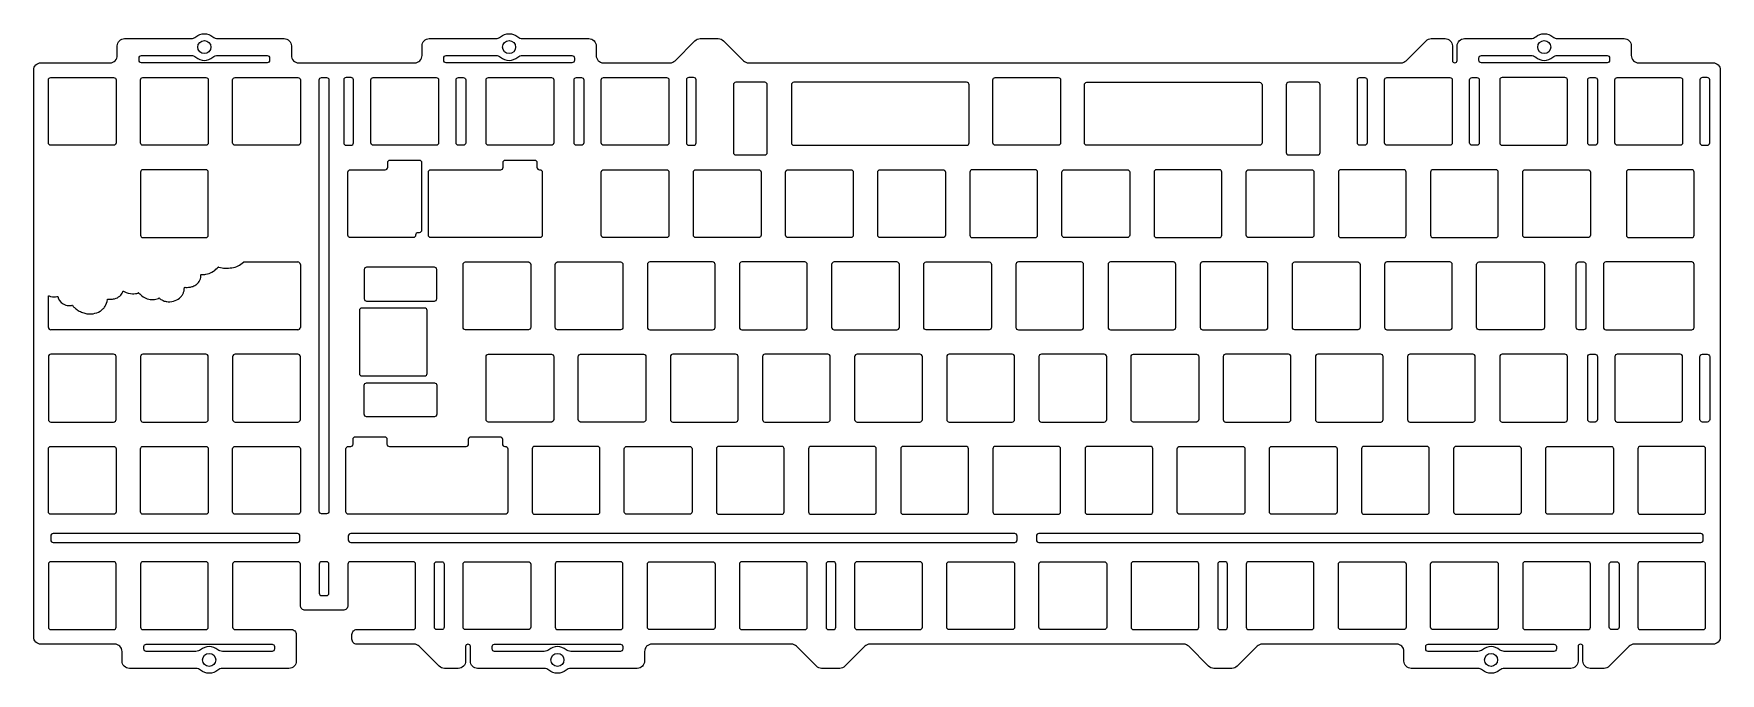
# Model space of a CAD drawing. Header units: millimetres. Extents: x -174 to 174, y -65 to 67.
import ezdxf

# ---------------------------------------------------------------- set-up
doc = ezdxf.new("R2010")
doc.units = ezdxf.units.MM
doc.layers.get('0').update_dxf_attribs({"linetype": 'CONTINUOUS'})

msp = doc.modelspace()

# ---------------------------------------------------------------- linework, layer by layer
for p, q in [((-136.4, 18.73), (-136.23, 18.91)), ((-136.13, 18.94), (-136.07, 18.92)), ((-130.89, 19.99), (-119.71, 19.99)), ((-119.21, 19.49), (-119.21, 6.49)), ((-143.2, 14.49), (-143.19, 14.66)), ((-171.31, 6.49), (-171.31, 12.91)), ((-158.99, 12.31), (-158.61, 12.31)), ((-152.78, 13.58), (-152.73, 13.6)), ((-152.62, 13.57), (-152.43, 13.38)), ((-148.55, 12.46), (-148.47, 12.5)), ((-148.36, 12.48), (-148.34, 12.47)), ((-119.71, 5.99), (-170.81, 5.99))]:
    msp.add_line(p, q)
for points in [[(-78.8, 66.12, 0.176863), (-77.83, 66.47, -0.365148), (-74.28, 66.47, 0.176863), (-73.32, 66.12), (-59.56, 66.12, -0.414214), (-58.06, 64.62), (-58.06, 62.62, 0.414214), (-56.56, 61.12), (-42.81, 61.12, 0.198912), (-41.75, 61.56), (-37.63, 65.68, -0.198912), (-36.57, 66.12), (-32.81, 66.12, -0.198912), (-31.75, 65.68), (-27.63, 61.56, 0.198912), (-26.57, 61.12), (108.32, 61.12, 0.198912), (109.38, 61.56), (113.5, 65.68, -0.198912), (114.56, 66.12), (117.44, 66.12, -0.414214), (118.94, 64.62), (118.94, 61.62, 1), (119.94, 61.62), (119.94, 64.62, -0.414214), (121.44, 66.12), (135.2, 66.12, 0.176863), (136.17, 66.47, -0.365148), (139.72, 66.47, 0.176863), (140.68, 66.12), (154.44, 66.12, -0.414214), (155.94, 64.62), (155.94, 62.62, 0.414214), (157.44, 61.12), (172.83, 61.12, -0.414214), (174.33, 59.62), (174.33, -57.44, -0.414214), (172.83, -58.94), (156.56, -58.94, 0.198912), (155.5, -59.38), (151.38, -63.5, -0.198912), (150.32, -63.94), (147.44, -63.94, -0.414214), (145.94, -62.44), (145.94, -59.44, 1), (144.94, -59.44), (144.94, -62.44, -0.414214), (143.44, -63.94), (129.68, -63.94, 0.176863), (128.72, -64.3, -0.365148), (125.17, -64.3, 0.176863), (124.2, -63.94), (110.44, -63.94, -0.414214), (108.94, -62.44), (108.94, -60.44, 0.414214), (107.44, -58.94), (79.62, -58.94, 0.198912), (78.56, -59.38), (74.44, -63.5, -0.198912), (73.38, -63.94), (69.62, -63.94, -0.198912), (68.56, -63.5), (64.44, -59.38, 0.198912), (63.38, -58.94), (-1.46, -58.94, 0.198912), (-2.52, -59.38), (-6.64, -63.5, -0.198912), (-7.7, -63.94), (-11.46, -63.94, -0.198912), (-12.52, -63.5), (-16.64, -59.38, 0.198912), (-17.7, -58.94), (-46.56, -58.94, 0.414214), (-48.06, -60.44), (-48.06, -62.44, -0.414214), (-49.56, -63.94), (-63.32, -63.94, 0.176863), (-64.28, -64.3, -0.365148), (-67.83, -64.3, 0.176863), (-68.8, -63.94), (-82.56, -63.94, -0.414214), (-84.06, -62.44), (-84.06, -59.44, 1), (-85.06, -59.44), (-85.06, -62.44, -0.414214), (-86.56, -63.94), (-89.44, -63.94, -0.198912), (-90.5, -63.5), (-94.62, -59.38, 0.198912), (-95.68, -58.94), (-107.54, -58.94, -0.414214), (-108.54, -57.94), (-108.54, -56.92, -0.414214), (-107.54, -55.92), (-95.89, -55.92, 0.414214), (-95.39, -55.42), (-95.39, -42.42, 0.414214), (-95.89, -41.92), (-108.89, -41.92, 0.414214), (-109.39, -42.42), (-109.39, -50.94, -0.414214), (-110.39, -51.94), (-118.21, -51.94, -0.414214), (-119.21, -50.94), (-119.21, -42.42, 0.414214), (-119.71, -41.92), (-132.71, -41.92, 0.414214), (-133.21, -42.42), (-133.21, -55.42, 0.414214), (-132.71, -55.92), (-121.06, -55.92, -0.414214), (-120.06, -56.92), (-120.06, -62.44, -0.414214), (-121.56, -63.94), (-135.32, -63.94, 0.176863), (-136.28, -64.3, -0.365148), (-139.83, -64.3, 0.176863), (-140.8, -63.94), (-154.56, -63.94, -0.414214), (-156.06, -62.44), (-156.06, -60.44, 0.414214), (-157.56, -58.94), (-172.83, -58.94, -0.414214), (-174.33, -57.44), (-174.33, 59.62, -0.414214), (-172.83, 61.12), (-158.56, 61.12, 0.414214), (-157.06, 62.62), (-157.06, 64.62, -0.414214), (-155.56, 66.12), (-141.8, 66.12, 0.176863), (-140.83, 66.47, -0.365148), (-137.28, 66.47, 0.176863), (-136.32, 66.12), (-122.56, 66.12, -0.414214), (-121.06, 64.62), (-121.06, 62.62, 0.414214), (-119.56, 61.12), (-95.56, 61.12, 0.414214), (-94.06, 62.62), (-94.06, 64.62, -0.414214), (-92.56, 66.12)], [(-126.06, 61.12), (-152.06, 61.12, -0.414214), (-152.56, 61.62), (-152.56, 62.12, -0.414212), (-152.06, 62.62), (-141.8, 62.62, -0.176863), (-140.83, 62.27, 0.365148), (-137.28, 62.27, -0.176863), (-136.32, 62.62), (-126.06, 62.62, -0.414212), (-125.56, 62.12), (-125.56, 61.62, -0.414214)], [(-63.06, 61.12), (-89.06, 61.12, -0.414214), (-89.56, 61.62), (-89.56, 62.12, -0.414214), (-89.06, 62.62), (-78.8, 62.62, -0.176863), (-77.83, 62.27, 0.365148), (-74.28, 62.27, -0.176863), (-73.32, 62.62), (-63.06, 62.62, -0.414214), (-62.56, 62.12), (-62.56, 61.62, -0.414214)], [(151.44, 62.12), (151.44, 61.62, -0.414214), (150.94, 61.12), (124.94, 61.12, -0.414214), (124.44, 61.62), (124.44, 62.12, -0.414214), (124.94, 62.62), (135.2, 62.62, -0.176863), (136.17, 62.27, 0.365148), (139.72, 62.27, -0.176863), (140.68, 62.62), (150.94, 62.62, -0.414214)], [(-171.31, 44.59), (-171.31, 57.59, -0.414214), (-170.81, 58.09), (-157.81, 58.09, -0.414214), (-157.31, 57.59), (-157.31, 44.59, -0.414214), (-157.81, 44.09), (-170.81, 44.09, -0.414214)], [(-138.76, 44.09), (-151.76, 44.09, -0.414214), (-152.26, 44.59), (-152.26, 57.59, -0.414214), (-151.76, 58.09), (-138.76, 58.09, -0.414214), (-138.26, 57.59), (-138.26, 44.59, -0.414214)], [(-133.21, 44.59), (-133.21, 57.59, -0.414214), (-132.71, 58.09), (-119.71, 58.09, -0.414214), (-119.21, 57.59), (-119.21, 44.59, -0.414214), (-119.71, 44.09), (-132.71, 44.09, -0.414214)], [(-113.29, 57.59), (-113.29, -31.51, -0.414214), (-113.79, -32.01), (-114.81, -32.01, -0.414214), (-115.31, -31.51), (-115.31, 57.59, -0.414214), (-114.81, 58.09), (-113.79, 58.09, -0.414214)], [(-110.23, 44.59, 0.414214), (-109.73, 44.09), (-108.73, 44.09, 0.414214), (-108.23, 44.59), (-108.23, 57.59, 0.414214), (-108.73, 58.09), (-109.73, 58.09, 0.414214), (-110.23, 57.59)], [(-104.13, 58.09), (-91.13, 58.09, -0.414214), (-90.63, 57.59), (-90.63, 44.59, -0.414214), (-91.13, 44.09), (-104.13, 44.09, -0.414214), (-104.63, 44.59), (-104.63, 57.59, -0.414214)], [(-85.03, 57.59), (-85.03, 44.59, -0.414214), (-85.53, 44.09), (-86.53, 44.09, -0.414214), (-87.03, 44.59), (-87.03, 57.59, -0.414214), (-86.53, 58.09), (-85.53, 58.09, -0.414214)], [(-80.32, 58.09), (-67.32, 58.09, -0.414214), (-66.82, 57.59), (-66.82, 44.59, -0.414214), (-67.32, 44.09), (-80.32, 44.09, -0.414214), (-80.82, 44.59), (-80.82, 57.59, -0.414214)], [(-60.61, 57.59), (-60.61, 44.59, -0.414214), (-61.11, 44.09), (-62.11, 44.09, -0.414214), (-62.61, 44.59), (-62.61, 57.59, -0.414214), (-62.11, 58.09), (-61.11, 58.09, -0.414214)], [(-56.51, 58.09), (-43.51, 58.09, -0.414214), (-43.01, 57.59), (-43.01, 44.59, -0.414214), (-43.51, 44.09), (-56.51, 44.09, -0.414214), (-57.01, 44.59), (-57.01, 57.59, -0.414214)], [(-37.91, 44.09, 0.414214), (-37.41, 44.59), (-37.41, 57.59, 0.414214), (-37.91, 58.09), (-38.91, 58.09, 0.414214), (-39.41, 57.59), (-39.41, 44.59, 0.414214), (-38.91, 44.09)], [(-29.69, 42.59, 0.414214), (-29.19, 42.09), (-23.19, 42.09, 0.414214), (-22.69, 42.59), (-22.69, 56.59, 0.414214), (-23.19, 57.09), (-29.19, 57.09, 0.414214), (-29.69, 56.59)], [(18.53, 44.09, 0.414214), (19.03, 44.59), (19.03, 56.59, 0.414214), (18.53, 57.09), (-17.18, 57.09, 0.414214), (-17.68, 56.59), (-17.68, 44.59, 0.414214), (-17.18, 44.09)], [(37.46, 44.09), (24.46, 44.09, -0.414214), (23.96, 44.59), (23.96, 57.59, -0.414214), (24.46, 58.09), (37.46, 58.09, -0.414214), (37.96, 57.59), (37.96, 44.59, -0.414214)], [(79.1, 44.09), (43.38, 44.09, -0.414214), (42.88, 44.59), (42.88, 56.59, -0.414214), (43.38, 57.09), (79.1, 57.09, -0.414214), (79.6, 56.59), (79.6, 44.59, -0.414214)], [(91.11, 42.09, 0.414214), (91.61, 42.59), (91.61, 56.59, 0.414214), (91.11, 57.09), (85.11, 57.09, 0.414214), (84.61, 56.59), (84.61, 42.59, 0.414214), (85.11, 42.09)], [(99.32, 44.59), (99.32, 57.59, -0.414214), (99.82, 58.09), (100.82, 58.09, -0.414214), (101.32, 57.59), (101.32, 44.59, -0.414214), (100.82, 44.09), (99.82, 44.09, -0.414214)], [(118.42, 44.09), (105.42, 44.09, -0.414214), (104.92, 44.59), (104.92, 57.59, -0.414214), (105.42, 58.09), (118.42, 58.09, -0.414214), (118.92, 57.59), (118.92, 44.59, -0.414214)], [(124.02, 44.09), (123.02, 44.09, -0.414214), (122.52, 44.59), (122.52, 57.59, -0.414214), (123.02, 58.09), (124.02, 58.09, -0.414214), (124.52, 57.59), (124.52, 44.59, -0.414214)], [(128.73, 44.59, 0.414214), (129.23, 44.09), (142.23, 44.09, 0.414214), (142.73, 44.59), (142.73, 57.59, 0.414214), (142.23, 58.09), (129.23, 58.09, 0.414214), (128.73, 57.59)], [(148.44, 44.09), (147.44, 44.09, -0.414214), (146.94, 44.59), (146.94, 57.59, -0.414214), (147.44, 58.09), (148.44, 58.09, -0.414214), (148.94, 57.59), (148.94, 44.59, -0.414214)], [(152.54, 44.59), (152.54, 57.59, -0.414214), (153.04, 58.09), (166.04, 58.09, -0.414214), (166.54, 57.59), (166.54, 44.59, -0.414214), (166.04, 44.09), (153.04, 44.09, -0.414214)], [(170.64, 58.09, 0.414214), (170.14, 57.59), (170.14, 44.59, 0.414214), (170.64, 44.09), (171.64, 44.09, 0.414214), (172.14, 44.59), (172.14, 57.59, 0.414214), (171.64, 58.09)], [(-151.76, 39.04, 0.414214), (-152.26, 38.54), (-152.26, 25.54, 0.414214), (-151.76, 25.04), (-138.76, 25.04, 0.414214), (-138.26, 25.54), (-138.26, 38.54, 0.414214), (-138.76, 39.04)], [(-101.66, 39.04, 0.414214), (-101.16, 39.54), (-101.16, 40.54, -0.414214), (-100.66, 41.04), (-94.66, 41.04, -0.414214), (-94.16, 40.54), (-94.16, 26.54, -0.414214), (-94.66, 26.04), (-94.89, 26.04, 0.414214), (-95.39, 25.54, -0.414214), (-95.89, 25.04), (-108.89, 25.04, -0.414214), (-109.39, 25.54), (-109.39, 38.54, -0.414214), (-108.89, 39.04)], [(-69.2, 38.54), (-69.2, 25.54, -0.414214), (-69.7, 25.04), (-92.23, 25.04, -0.414214), (-92.73, 25.54), (-92.73, 38.54, -0.414214), (-92.23, 39.04), (-77.79, 39.04, 0.414214), (-77.29, 39.54), (-77.29, 40.54, -0.414214), (-76.79, 41.04), (-70.79, 41.04, -0.414214), (-70.29, 40.54), (-70.29, 39.54, 0.414214), (-69.79, 39.04), (-69.7, 39.04, -0.414214)], [(-43.51, 25.04), (-56.51, 25.04, -0.414214), (-57.01, 25.54), (-57.01, 38.54, -0.414214), (-56.51, 39.04), (-43.51, 39.04, -0.414214), (-43.01, 38.54), (-43.01, 25.54, -0.414214)], [(-24.46, 25.04), (-37.46, 25.04, -0.414214), (-37.96, 25.54), (-37.96, 38.54, -0.414214), (-37.46, 39.04), (-24.46, 39.04, -0.414214), (-23.96, 38.54), (-23.96, 25.54, -0.414214)], [(-4.91, 38.54), (-4.91, 25.54, -0.414214), (-5.41, 25.04), (-18.41, 25.04, -0.414214), (-18.91, 25.54), (-18.91, 38.54, -0.414214), (-18.41, 39.04), (-5.41, 39.04, -0.414214)], [(14.14, 38.54), (14.14, 25.54, -0.414214), (13.64, 25.04), (0.64, 25.04, -0.414214), (0.14, 25.54), (0.14, 38.54, -0.414214), (0.64, 39.04), (13.64, 39.04, -0.414214)], [(19.69, 39.04, 0.414214), (19.19, 38.54), (19.19, 25.54, 0.414214), (19.69, 25.04), (32.69, 25.04, 0.414214), (33.19, 25.54), (33.19, 38.54, 0.414214), (32.69, 39.04)], [(38.24, 25.54), (38.24, 38.54, -0.414214), (38.74, 39.04), (51.74, 39.04, -0.414214), (52.24, 38.54), (52.24, 25.54, -0.414214), (51.74, 25.04), (38.74, 25.04, -0.414214)], [(70.79, 25.04, 0.414214), (71.29, 25.54), (71.29, 38.54, 0.414214), (70.79, 39.04), (57.79, 39.04, 0.414214), (57.29, 38.54), (57.29, 25.54, 0.414214), (57.79, 25.04)], [(76.84, 39.04), (89.84, 39.04, -0.414214), (90.34, 38.54), (90.34, 25.54, -0.414214), (89.84, 25.04), (76.84, 25.04, -0.414214), (76.34, 25.54), (76.34, 38.54, -0.414214)], [(95.39, 25.54, 0.414214), (95.89, 25.04), (108.89, 25.04, 0.414214), (109.39, 25.54), (109.39, 38.54, 0.414214), (108.89, 39.04), (95.89, 39.04, 0.414214), (95.39, 38.54)], [(114.44, 25.54, 0.414214), (114.94, 25.04), (127.94, 25.04, 0.414214), (128.44, 25.54), (128.44, 38.54, 0.414214), (127.94, 39.04), (114.94, 39.04, 0.414214), (114.44, 38.54)], [(133.99, 39.04), (146.99, 39.04, -0.414214), (147.49, 38.54), (147.49, 25.54, -0.414214), (146.99, 25.04), (133.99, 25.04, -0.414214), (133.49, 25.54), (133.49, 38.54, -0.414214)], [(155.42, 39.04, 0.414214), (154.92, 38.54), (154.92, 25.54, 0.414214), (155.42, 25.04), (168.42, 25.04, 0.414214), (168.92, 25.54), (168.92, 38.54, 0.414214), (168.42, 39.04)], [(-106.01, 12.41, 0.414214), (-105.51, 11.91), (-91.51, 11.91, 0.414214), (-91.01, 12.41), (-91.01, 18.41, 0.414214), (-91.51, 18.91), (-105.51, 18.91, 0.414214), (-106.01, 18.41)], [(-85.58, 6.49), (-85.58, 19.49, -0.414214), (-85.08, 19.99), (-72.08, 19.99, -0.414214), (-71.58, 19.49), (-71.58, 6.49, -0.414214), (-72.08, 5.99), (-85.08, 5.99, -0.414214)], [(-66.03, 19.99), (-53.03, 19.99, -0.414214), (-52.53, 19.49), (-52.53, 6.49, -0.414214), (-53.03, 5.99), (-66.03, 5.99, -0.414214), (-66.53, 6.49), (-66.53, 19.49, -0.414214)], [(-33.48, 19.49, 0.414214), (-33.98, 19.99), (-46.98, 19.99, 0.414214), (-47.48, 19.49), (-47.48, 6.49, 0.414214), (-46.98, 5.99), (-33.98, 5.99, 0.414214), (-33.48, 6.49)], [(-14.43, 19.49, 0.414214), (-14.93, 19.99), (-27.93, 19.99, 0.414214), (-28.43, 19.49), (-28.43, 6.49, 0.414214), (-27.93, 5.99), (-14.93, 5.99, 0.414214), (-14.43, 6.49)], [(-8.88, 19.99, 0.414214), (-9.38, 19.49), (-9.38, 6.49, 0.414214), (-8.88, 5.99), (4.12, 5.99, 0.414214), (4.62, 6.49), (4.62, 19.49, 0.414214), (4.12, 19.99)], [(9.67, 6.49), (9.67, 19.49, -0.414214), (10.17, 19.99), (23.17, 19.99, -0.414214), (23.67, 19.49), (23.67, 6.49, -0.414214), (23.17, 5.99), (10.17, 5.99, -0.414214)], [(28.72, 6.49, 0.414214), (29.22, 5.99), (42.22, 5.99, 0.414214), (42.72, 6.49), (42.72, 19.49, 0.414214), (42.22, 19.99), (29.22, 19.99, 0.414214), (28.72, 19.49)], [(61.27, 5.99, 0.414214), (61.77, 6.49), (61.77, 19.49, 0.414214), (61.27, 19.99), (48.27, 19.99, 0.414214), (47.77, 19.49), (47.77, 6.49, 0.414214), (48.27, 5.99)], [(66.82, 6.49, 0.414214), (67.32, 5.99), (80.32, 5.99, 0.414214), (80.82, 6.49), (80.82, 19.49, 0.414214), (80.32, 19.99), (67.32, 19.99, 0.414214), (66.82, 19.49)], [(85.87, 6.49), (85.87, 19.49, -0.414214), (86.37, 19.99), (99.37, 19.99, -0.414214), (99.87, 19.49), (99.87, 6.49, -0.414214), (99.37, 5.99), (86.37, 5.99, -0.414214)], [(105.42, 19.99, 0.414214), (104.92, 19.49), (104.92, 6.49, 0.414214), (105.42, 5.99), (118.42, 5.99, 0.414214), (118.92, 6.49), (118.92, 19.49, 0.414214), (118.42, 19.99)], [(123.97, 6.49), (123.97, 19.49, -0.414214), (124.47, 19.99), (137.47, 19.99, -0.414214), (137.97, 19.49), (137.97, 6.49, -0.414214), (137.47, 5.99), (124.47, 5.99, -0.414214)], [(146.56, 19.49), (146.56, 6.49, -0.414214), (146.06, 5.99), (145.06, 5.99, -0.414214), (144.56, 6.49), (144.56, 19.49, -0.414214), (145.06, 19.99), (146.06, 19.99, -0.414214)], [(150.66, 19.99, 0.414214), (150.16, 19.49), (150.16, 6.49, 0.414214), (150.66, 5.99), (168.42, 5.99, 0.414214), (168.92, 6.49), (168.92, 19.49, 0.414214), (168.42, 19.99)], [(-107.01, -3.03, 0.414214), (-106.51, -3.53), (-93.51, -3.53, 0.414214), (-93.01, -3.03), (-93.01, 9.97, 0.414214), (-93.51, 10.47), (-106.51, 10.47, 0.414214), (-107.01, 9.97)], [(-157.31, 0.44, 0.414214), (-157.81, 0.94), (-170.81, 0.94, 0.414214), (-171.31, 0.44), (-171.31, -12.56, 0.414214), (-170.81, -13.06), (-157.81, -13.06, 0.414214), (-157.31, -12.56)], [(-151.76, 0.94, 0.414214), (-152.26, 0.44), (-152.26, -12.56, 0.414214), (-151.76, -13.06), (-138.76, -13.06, 0.414214), (-138.26, -12.56), (-138.26, 0.44, 0.414214), (-138.76, 0.94)], [(-119.21, 0.44, 0.414214), (-119.71, 0.94), (-132.71, 0.94, 0.414214), (-133.21, 0.44), (-133.21, -12.56, 0.414214), (-132.71, -13.06), (-119.71, -13.06, 0.414214), (-119.21, -12.56)], [(-80.82, -12.56), (-80.82, 0.44, -0.414214), (-80.32, 0.94), (-67.32, 0.94, -0.414214), (-66.82, 0.44), (-66.82, -12.56, -0.414214), (-67.32, -13.06), (-80.32, -13.06, -0.414214)], [(-48.27, -13.06), (-61.27, -13.06, -0.414214), (-61.77, -12.56), (-61.77, 0.44, -0.414214), (-61.27, 0.94), (-48.27, 0.94, -0.414214), (-47.77, 0.44), (-47.77, -12.56, -0.414214)], [(-42.72, -12.56, 0.414214), (-42.22, -13.06), (-29.22, -13.06, 0.414214), (-28.72, -12.56), (-28.72, 0.44, 0.414214), (-29.22, 0.94), (-42.22, 0.94, 0.414214), (-42.72, 0.44)], [(-10.17, -13.06, 0.414214), (-9.67, -12.56), (-9.67, 0.44, 0.414214), (-10.17, 0.94), (-23.17, 0.94, 0.414214), (-23.67, 0.44), (-23.67, -12.56, 0.414214), (-23.17, -13.06)], [(-4.62, -12.56, 0.414214), (-4.12, -13.06), (8.88, -13.06, 0.414214), (9.38, -12.56), (9.38, 0.44, 0.414214), (8.88, 0.94), (-4.12, 0.94, 0.414214), (-4.62, 0.44)], [(14.93, 0.94, 0.414214), (14.43, 0.44), (14.43, -12.56, 0.414214), (14.93, -13.06), (27.93, -13.06, 0.414214), (28.43, -12.56), (28.43, 0.44, 0.414214), (27.93, 0.94)], [(47.48, 0.44, 0.414214), (46.98, 0.94), (33.98, 0.94, 0.414214), (33.48, 0.44), (33.48, -12.56, 0.414214), (33.98, -13.06), (46.98, -13.06, 0.414214), (47.48, -12.56)], [(53.03, 0.94), (66.03, 0.94, -0.414214), (66.53, 0.44), (66.53, -12.56, -0.414214), (66.03, -13.06), (53.03, -13.06, -0.414214), (52.53, -12.56), (52.53, 0.44, -0.414214)], [(71.58, -12.56, 0.414214), (72.08, -13.06), (85.08, -13.06, 0.414214), (85.58, -12.56), (85.58, 0.44, 0.414214), (85.08, 0.94), (72.08, 0.94, 0.414214), (71.58, 0.44)], [(90.63, -12.56, 0.414214), (91.13, -13.06), (104.13, -13.06, 0.414214), (104.63, -12.56), (104.63, 0.44, 0.414214), (104.13, 0.94), (91.13, 0.94, 0.414214), (90.63, 0.44)], [(109.68, -12.56, 0.414214), (110.18, -13.06), (123.18, -13.06, 0.414214), (123.68, -12.56), (123.68, 0.44, 0.414214), (123.18, 0.94), (110.18, 0.94, 0.414214), (109.68, 0.44)], [(129.23, 0.94, 0.414214), (128.73, 0.44), (128.73, -12.56, 0.414214), (129.23, -13.06), (142.23, -13.06, 0.414214), (142.73, -12.56), (142.73, 0.44, 0.414214), (142.23, 0.94)], [(147.44, 0.94), (148.44, 0.94, -0.414214), (148.94, 0.44), (148.94, -12.56, -0.414214), (148.44, -13.06), (147.44, -13.06, -0.414214), (146.94, -12.56), (146.94, 0.44, -0.414214)], [(166.04, -13.06, 0.414214), (166.54, -12.56), (166.54, 0.44, 0.414214), (166.04, 0.94), (153.04, 0.94, 0.414214), (152.54, 0.44), (152.54, -12.56, 0.414214), (153.04, -13.06)], [(172.14, 0.44), (172.14, -12.56, -0.414214), (171.64, -13.06), (170.64, -13.06, -0.414214), (170.14, -12.56), (170.14, 0.44, -0.414214), (170.64, 0.94), (171.64, 0.94, -0.414214)], [(-105.51, -4.97), (-91.51, -4.97, -0.414214), (-91.01, -5.47), (-91.01, -11.47, -0.414214), (-91.51, -11.97), (-105.51, -11.97, -0.414214), (-106.01, -11.47), (-106.01, -5.47, -0.414214)], [(-77.43, -17.61, 0.414214), (-76.93, -18.11), (-76.84, -18.11, -0.414214), (-76.34, -18.61), (-76.34, -31.61, -0.414214), (-76.84, -32.11), (-109.28, -32.11, -0.414214), (-109.78, -31.61), (-109.78, -18.61, -0.414214), (-109.28, -18.11), (-108.81, -18.11, 0.414214), (-108.31, -17.61), (-108.31, -16.61, -0.414214), (-107.81, -16.11), (-101.81, -16.11, -0.414214), (-101.31, -16.61), (-101.31, -17.61, 0.414214), (-100.81, -18.11), (-84.93, -18.11, 0.414214), (-84.43, -17.61), (-84.43, -16.61, -0.414214), (-83.93, -16.11), (-77.93, -16.11, -0.414214), (-77.43, -16.61)], [(-157.81, -32.11), (-170.81, -32.11, -0.414214), (-171.31, -31.61), (-171.31, -18.61, -0.414214), (-170.81, -18.11), (-157.81, -18.11, -0.414214), (-157.31, -18.61), (-157.31, -31.61, -0.414214)], [(-152.26, -31.61), (-152.26, -18.61, -0.414214), (-151.76, -18.11), (-138.76, -18.11, -0.414214), (-138.26, -18.61), (-138.26, -31.61, -0.414214), (-138.76, -32.11), (-151.76, -32.11, -0.414214)], [(-119.21, -18.61), (-119.21, -31.61, -0.414214), (-119.71, -32.11), (-132.71, -32.11, -0.414214), (-133.21, -31.61), (-133.21, -18.61, -0.414214), (-132.71, -18.11), (-119.71, -18.11, -0.414214)], [(-57.29, -18.61, 0.414214), (-57.79, -18.11), (-70.79, -18.11, 0.414214), (-71.29, -18.61), (-71.29, -31.61, 0.414214), (-70.79, -32.11), (-57.79, -32.11, 0.414214), (-57.29, -31.61)], [(-52.24, -31.61), (-52.24, -18.61, -0.414214), (-51.74, -18.11), (-38.74, -18.11, -0.414214), (-38.24, -18.61), (-38.24, -31.61, -0.414214), (-38.74, -32.11), (-51.74, -32.11, -0.414214)], [(-33.19, -31.61, 0.414214), (-32.69, -32.11), (-19.69, -32.11, 0.414214), (-19.19, -31.61), (-19.19, -18.61, 0.414214), (-19.69, -18.11), (-32.69, -18.11, 0.414214), (-33.19, -18.61)], [(-14.14, -31.61, 0.414214), (-13.64, -32.11), (-0.64, -32.11, 0.414214), (-0.14, -31.61), (-0.14, -18.61, 0.414214), (-0.64, -18.11), (-13.64, -18.11, 0.414214), (-14.14, -18.61)], [(18.91, -18.61, 0.414214), (18.41, -18.11), (5.41, -18.11, 0.414214), (4.91, -18.61), (4.91, -31.61, 0.414214), (5.41, -32.11), (18.41, -32.11, 0.414214), (18.91, -31.61)], [(24.46, -18.11, 0.414214), (23.96, -18.61), (23.96, -31.61, 0.414214), (24.46, -32.11), (37.46, -32.11, 0.414214), (37.96, -31.61), (37.96, -18.61, 0.414214), (37.46, -18.11)], [(57.01, -18.61, 0.414214), (56.51, -18.11), (43.51, -18.11, 0.414214), (43.01, -18.61), (43.01, -31.61, 0.414214), (43.51, -32.11), (56.51, -32.11, 0.414214), (57.01, -31.61)], [(76.06, -18.61), (76.06, -31.61, -0.414214), (75.56, -32.11), (62.56, -32.11, -0.414214), (62.06, -31.61), (62.06, -18.61, -0.414214), (62.56, -18.11), (75.56, -18.11, -0.414214)], [(81.11, -31.61), (81.11, -18.61, -0.414214), (81.61, -18.11), (94.61, -18.11, -0.414214), (95.11, -18.61), (95.11, -31.61, -0.414214), (94.61, -32.11), (81.61, -32.11, -0.414214)], [(100.66, -18.11, 0.414214), (100.16, -18.61), (100.16, -31.61, 0.414214), (100.66, -32.11), (113.66, -32.11, 0.414214), (114.16, -31.61), (114.16, -18.61, 0.414214), (113.66, -18.11)], [(119.21, -31.61, 0.414214), (119.71, -32.11), (132.71, -32.11, 0.414214), (133.21, -31.61), (133.21, -18.61, 0.414214), (132.71, -18.11), (119.71, -18.11, 0.414214), (119.21, -18.61)], [(151.76, -32.11), (138.76, -32.11, -0.414214), (138.26, -31.61), (138.26, -18.61, -0.414214), (138.76, -18.11), (151.76, -18.11, -0.414214), (152.26, -18.61), (152.26, -31.61, -0.414214)], [(157.31, -31.61, 0.414214), (157.81, -32.11), (170.81, -32.11, 0.414214), (171.31, -31.61), (171.31, -18.61, 0.414214), (170.81, -18.11), (157.81, -18.11, 0.414214), (157.31, -18.61)], [(-119.8, -37.92, 0.414214), (-119.3, -37.42), (-119.3, -36.61, 0.414214), (-119.8, -36.11), (-170.31, -36.11, 0.414214), (-170.81, -36.61), (-170.81, -37.42, 0.414214), (-170.31, -37.92)], [(28.96, -36.61, 0.414214), (28.46, -36.11), (-108.8, -36.11, 0.414214), (-109.3, -36.61), (-109.3, -37.42, 0.414214), (-108.8, -37.92), (28.46, -37.92, 0.414214), (28.96, -37.42)], [(170.31, -37.92, 0.414214), (170.81, -37.42), (170.81, -36.61, 0.414214), (170.31, -36.11), (33.46, -36.11, 0.414214), (32.96, -36.61), (32.96, -37.42, 0.414214), (33.46, -37.92)], [(-171.31, -55.42, 0.414214), (-170.81, -55.92), (-157.81, -55.92, 0.414214), (-157.31, -55.42), (-157.31, -42.42, 0.414214), (-157.81, -41.92), (-170.81, -41.92, 0.414214), (-171.31, -42.42)], [(-138.26, -42.42, 0.414214), (-138.76, -41.92), (-151.76, -41.92, 0.414214), (-152.26, -42.42), (-152.26, -55.42, 0.414214), (-151.76, -55.92), (-138.76, -55.92, 0.414214), (-138.26, -55.42)], [(-113.79, -48.92, 0.414214), (-113.29, -48.42), (-113.29, -42.42, 0.414214), (-113.79, -41.92), (-114.81, -41.92, 0.414214), (-115.31, -42.42), (-115.31, -48.42, 0.414214), (-114.81, -48.92)], [(-89.48, -42.42), (-89.48, -55.42, -0.414214), (-89.98, -55.92), (-90.99, -55.92, -0.414214), (-91.49, -55.42), (-91.49, -42.42, -0.414214), (-90.99, -41.92), (-89.98, -41.92, -0.414214)], [(-85.08, -41.92), (-72.08, -41.92, -0.414214), (-71.58, -42.42), (-71.58, -55.42, -0.414214), (-72.08, -55.92), (-85.08, -55.92, -0.414214), (-85.58, -55.42), (-85.58, -42.42, -0.414214)], [(-66.03, -41.92, 0.414214), (-66.53, -42.42), (-66.53, -55.42, 0.414214), (-66.03, -55.92), (-53.03, -55.92, 0.414214), (-52.53, -55.42), (-52.53, -42.42, 0.414214), (-53.03, -41.92)], [(-47.48, -55.42), (-47.48, -42.42, -0.414214), (-46.98, -41.92), (-33.98, -41.92, -0.414214), (-33.48, -42.42), (-33.48, -55.42, -0.414214), (-33.98, -55.92), (-46.98, -55.92, -0.414214)], [(-27.93, -41.92, 0.414214), (-28.43, -42.42), (-28.43, -55.42, 0.414214), (-27.93, -55.92), (-14.93, -55.92, 0.414214), (-14.43, -55.42), (-14.43, -42.42, 0.414214), (-14.93, -41.92)], [(-8.52, -42.42, 0.414214), (-9.02, -41.92), (-10.03, -41.92, 0.414214), (-10.53, -42.42), (-10.53, -55.42, 0.414214), (-10.03, -55.92), (-9.02, -55.92, 0.414214), (-8.52, -55.42)], [(-4.62, -55.42, 0.414214), (-4.12, -55.92), (8.88, -55.92, 0.414214), (9.38, -55.42), (9.38, -42.42, 0.414214), (8.88, -41.92), (-4.12, -41.92, 0.414214), (-4.62, -42.42)], [(14.43, -55.42), (14.43, -42.42, -0.414214), (14.93, -41.92), (27.93, -41.92, -0.414214), (28.43, -42.42), (28.43, -55.42, -0.414214), (27.93, -55.92), (14.93, -55.92, -0.414214)], [(46.98, -55.92), (33.98, -55.92, -0.414214), (33.48, -55.42), (33.48, -42.42, -0.414214), (33.98, -41.92), (46.98, -41.92, -0.414214), (47.48, -42.42), (47.48, -55.42, -0.414214)], [(66.53, -42.42, 0.414214), (66.03, -41.92), (53.03, -41.92, 0.414214), (52.53, -42.42), (52.53, -55.42, 0.414214), (53.03, -55.92), (66.03, -55.92, 0.414214), (66.53, -55.42)], [(71.94, -55.92, 0.414214), (72.44, -55.42), (72.44, -42.42, 0.414214), (71.94, -41.92), (70.93, -41.92, 0.414214), (70.43, -42.42), (70.43, -55.42, 0.414214), (70.93, -55.92)], [(90.34, -42.42, 0.414214), (89.84, -41.92), (76.84, -41.92, 0.414214), (76.34, -42.42), (76.34, -55.42, 0.414214), (76.84, -55.92), (89.84, -55.92, 0.414214), (90.34, -55.42)], [(95.89, -41.92), (108.89, -41.92, -0.414214), (109.39, -42.42), (109.39, -55.42, -0.414214), (108.89, -55.92), (95.89, -55.92, -0.414214), (95.39, -55.42), (95.39, -42.42, -0.414214)], [(128.44, -42.42), (128.44, -55.42, -0.414214), (127.94, -55.92), (114.94, -55.92, -0.414214), (114.44, -55.42), (114.44, -42.42, -0.414214), (114.94, -41.92), (127.94, -41.92, -0.414214)], [(146.99, -55.92, 0.414214), (147.49, -55.42), (147.49, -42.42, 0.414214), (146.99, -41.92), (133.99, -41.92, 0.414214), (133.49, -42.42), (133.49, -55.42, 0.414214), (133.99, -55.92)], [(152.91, -55.92), (151.89, -55.92, -0.414214), (151.39, -55.42), (151.39, -42.42, -0.414214), (151.89, -41.92), (152.91, -41.92, -0.414214), (153.41, -42.42), (153.41, -55.42, -0.414214)], [(157.81, -41.92, 0.414214), (157.31, -42.42), (157.31, -55.42, 0.414214), (157.81, -55.92), (170.81, -55.92, 0.414214), (171.31, -55.42), (171.31, -42.42, 0.414214), (170.81, -41.92)], [(-151.06, -58.94), (-125.06, -58.94, -0.414214), (-124.56, -59.44), (-124.56, -59.94, -0.414214), (-125.06, -60.44), (-135.32, -60.44, -0.176863), (-136.28, -60.09, 0.365148), (-139.83, -60.09, -0.176863), (-140.8, -60.44), (-151.06, -60.44, -0.414214), (-151.56, -59.94), (-151.56, -59.44, -0.414214)], [(-53.06, -60.44), (-63.32, -60.44, -0.176863), (-64.28, -60.09, 0.365148), (-67.83, -60.09, -0.176863), (-68.8, -60.44), (-79.06, -60.44, -0.414214), (-79.56, -59.94), (-79.56, -59.44, -0.414214), (-79.06, -58.94), (-53.06, -58.94, -0.414214), (-52.56, -59.44), (-52.56, -59.94, -0.414214)], [(139.94, -60.44), (129.68, -60.44, -0.176863), (128.72, -60.09, 0.365148), (125.17, -60.09, -0.176863), (124.2, -60.44), (113.94, -60.44, -0.414214), (113.44, -59.94), (113.44, -59.44, -0.414214), (113.94, -58.94), (139.94, -58.94, -0.414214), (140.44, -59.44), (140.44, -59.94, -0.414214)]]:
    msp.add_lwpolyline(points, format="xyb", close=True)
for centre in [(-139.06, 64.37), (-76.06, 64.37), (137.94, 64.37), (-138.06, -62.19), (-66.06, -62.19), (126.94, -62.19)]:
    msp.add_circle(centre, 1.35)
for centre, radius, start, end in [((-136.15, 18.84), 0.1, 75.1048, 136.227), ((-119.71, 19.49), 0.5, 0, 90), ((-152.69, 13.5), 0.1, 45.2989, 109.0892), ((-148.43, 12.41), 0.1, 49.7683, 113.7337), ((-170.81, 6.49), 0.5, 180, 270), ((-119.71, 6.49), 0.5, -90, 0)]:
    msp.add_arc(centre, radius, start, end)
for centre, major_axis, ratio, start_param, end_param in [((-130.79, 20.2), (-0.293, -0.331), 0.066464, 0.693321, 0.854799), ((-164.88, 20.16), (-8.63, 6.93), 0.436398, 2.827882, 3.275876)]:
    msp.add_ellipse(centre, major_axis=major_axis, ratio=ratio, start_param=start_param, end_param=end_param)
for points in [[(-139.74, 17.38), (-139.41, 17.37), (-138.98, 17.4), (-138.77, 17.44)], [(-138.77, 17.44), (-137.83, 17.62), (-137.06, 18.03), (-136.4, 18.73)], [(-133.38, 18.79), (-132.41, 18.95), (-131.62, 19.33), (-131, 19.93)], [(-155.93, 13.8), (-155.9, 13.88), (-155.87, 13.95), (-155.86, 13.96)], [(-155.86, 13.96), (-155.86, 13.96), (-155.77, 13.92), (-155.66, 13.87)], [(-143.25, 14.02), (-143.22, 14.16), (-143.21, 14.27), (-143.2, 14.49)], [(-143.19, 14.66), (-143.19, 14.69), (-143.16, 14.74), (-143.11, 14.76), (-143.08, 14.76)], [(-143.08, 14.76), (-142.9, 14.74), (-142.28, 14.75), (-142.13, 14.78)], [(-142.13, 14.78), (-141.93, 14.81), (-141.56, 14.9), (-141.42, 14.95)], [(-140.13, 15.93), (-139.88, 16.32), (-139.77, 16.66), (-139.77, 17.12)], [(-139.77, 17.12), (-139.76, 17.34), (-139.76, 17.38), (-139.74, 17.38)], [(-171.17, 13.01), (-170.73, 12.82), (-170.23, 12.74), (-169.8, 12.8)], [(-169.8, 12.8), (-169.67, 12.81), (-169.44, 12.87), (-169.37, 12.89)], [(-169.37, 12.89), (-169.35, 12.9), (-169.34, 12.89), (-169.33, 12.82)], [(-169.27, 12.58), (-169.05, 11.87), (-168.47, 11.31), (-167.71, 11.09)], [(-167.71, 11.09), (-167.38, 10.99), (-166.83, 10.96), (-166.52, 11.02)], [(-166.52, 11.02), (-166.43, 11.04), (-166.35, 11.05), (-166.35, 11.05)], [(-166.35, 11.05), (-166.28, 10.95), (-166.05, 10.7), (-165.9, 10.56)], [(-159.57, 10.84), (-159.31, 11.25), (-159.16, 11.67), (-159.08, 12.23)], [(-159.08, 12.23), (-159.08, 12.25), (-159.06, 12.29), (-159.01, 12.31), (-158.99, 12.31)], [(-158.61, 12.31), (-158.13, 12.31), (-157.91, 12.33), (-157.61, 12.41)], [(-155.66, 13.87), (-155.06, 13.58), (-154.51, 13.44), (-153.91, 13.42)], [(-153.91, 13.42), (-153.49, 13.41), (-153.14, 13.45), (-152.78, 13.58)], [(-152.43, 13.38), (-151.91, 12.87), (-151.48, 12.6), (-150.86, 12.38)], [(-150.86, 12.38), (-150.44, 12.24), (-150.16, 12.2), (-149.69, 12.22)], [(-149.69, 12.22), (-149.24, 12.23), (-148.92, 12.3), (-148.55, 12.46)], [(-148.34, 12.47), (-148.21, 12.36), (-147.9, 12.16), (-147.73, 12.08)], [(-147.73, 12.08), (-147.52, 11.98), (-147.18, 11.86), (-146.97, 11.82)], [(-146.97, 11.82), (-146.76, 11.78), (-146.36, 11.76), (-146.18, 11.77)], [(-146.18, 11.77), (-145.64, 11.81), (-145.19, 11.93), (-144.75, 12.17)], [(-165.12, 9.96), (-164.93, 9.84), (-164.44, 9.61), (-164.22, 9.53)], [(-163.33, 9.31), (-163.04, 9.26), (-162.35, 9.26), (-162.06, 9.31)]]:
    msp.add_open_spline(points, degree=3)
for points, knots in [([(-136.07, 18.92), (-135.64, 18.8), (-135.18, 18.74), (-134.28, 18.69), (-133.82, 18.72), (-133.38, 18.79)], [-0.2701832, -0.2701832, -0.2701832, -0.2701832, -0.1346981, -0.1346981, 0, 0, 0, 0]), ([(-130.96, 19.96), (-130.96, 19.97), (-130.94, 19.98), (-130.92, 19.99), (-130.91, 19.99), (-130.89, 19.99)], [-0.007910219, -0.007910219, -0.007910219, -0.007910219, -0.003906445, -0.003906445, 0, 0, 0, 0]), ([(-144.75, 12.17), (-144.38, 12.37), (-144.05, 12.63), (-143.66, 13.11), (-143.55, 13.28), (-143.37, 13.64), (-143.3, 13.83), (-143.25, 14.02)], [-0.2454472, -0.2454472, -0.2454472, -0.2454472, -0.1201286, -0.1201286, -0.0598929, -0.0598929, 0, 0, 0, 0]), ([(-141.42, 14.95), (-141.15, 15.05), (-140.9, 15.19), (-140.46, 15.52), (-140.27, 15.71), (-140.13, 15.93)], [-0.1648144, -0.1648144, -0.1648144, -0.1648144, -0.0789491, -0.0789491, 0, 0, 0, 0]), ([(-171.31, 12.91), (-171.31, 12.92), (-171.31, 12.93), (-171.3, 12.94), (-171.3, 12.95), (-171.29, 12.97), (-171.29, 12.98), (-171.27, 13), (-171.26, 13), (-171.23, 13.01), (-171.22, 13.01), (-171.19, 13.01), (-171.18, 13.01), (-171.17, 13.01)], [-0.01983826, -0.01983826, -0.01983826, -0.01983826, -0.01773202, -0.01773202, -0.01562578, -0.01562578, -0.01171933, -0.01171933, -0.00781289, -0.00781289, -0.00390644, -0.00390644, 0, 0, 0, 0]), ([(-169.33, 12.82), (-169.33, 12.79), (-169.32, 12.76), (-169.3, 12.67), (-169.28, 12.62), (-169.27, 12.58)], [-0.02699655, -0.02699655, -0.02699655, -0.02699655, -0.01343012, -0.01343012, 0, 0, 0, 0]), ([(-165.9, 10.56), (-165.78, 10.44), (-165.65, 10.33), (-165.39, 10.13), (-165.26, 10.04), (-165.12, 9.96)], [-0.09529733, -0.09529733, -0.09529733, -0.09529733, -0.04632611, -0.04632611, 0, 0, 0, 0]), ([(-162.06, 9.31), (-161.55, 9.39), (-161.05, 9.56), (-160.41, 9.96), (-160.21, 10.11), (-159.86, 10.45), (-159.71, 10.63), (-159.57, 10.84)], [-0.301588, -0.301588, -0.301588, -0.301588, -0.1466509, -0.1466509, -0.0732417, -0.0732417, 0, 0, 0, 0]), ([(-164.22, 9.53), (-164.09, 9.48), (-163.93, 9.44), (-163.64, 9.37), (-163.48, 9.33), (-163.33, 9.31)], [-0.08690946, -0.08690946, -0.08690946, -0.08690946, -0.04397728, -0.04397728, 0, 0, 0, 0])]:
    msp.add_open_spline(points, degree=3, knots=knots)

doc.saveas('drawing.dxf')
